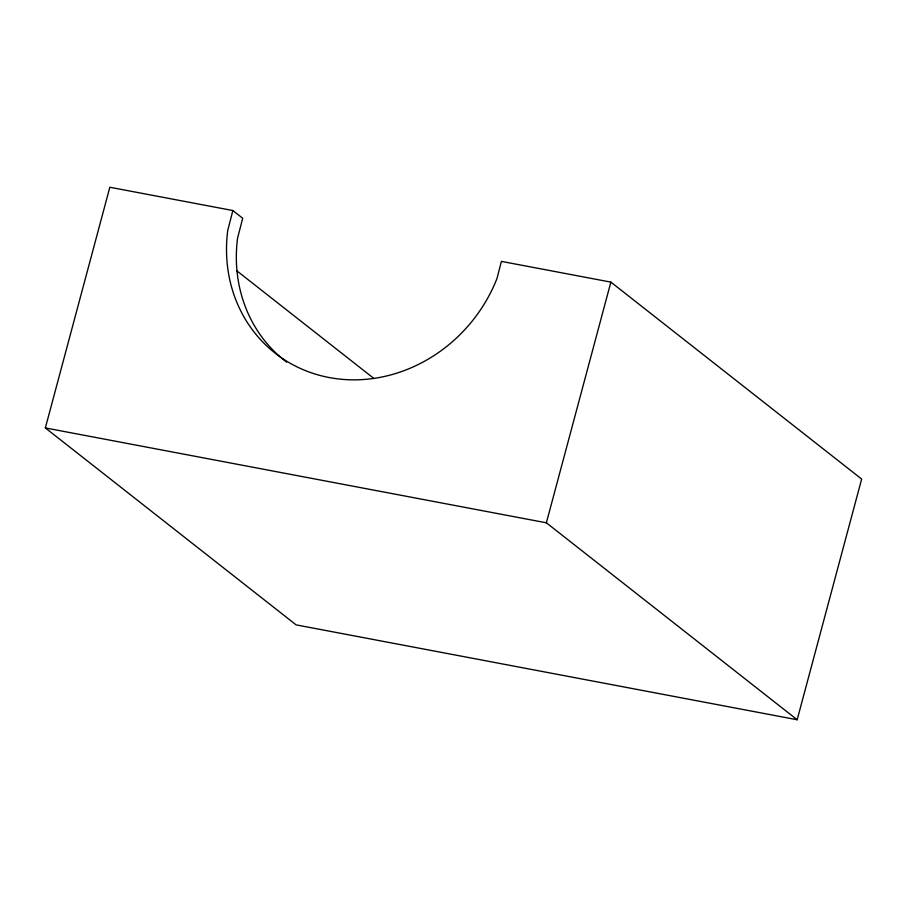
<?xml version="1.0" encoding="UTF-8"?>
<svg xmlns="http://www.w3.org/2000/svg" width="907" height="907" viewBox="0 0 907 907"><rect width="100%" height="100%" fill="white"/><g stroke="black" fill="none" stroke-linecap="round" stroke-linejoin="round"><path stroke-width="1.36" d="M232.861 210.537L227.725 230.514A148.975 135.222 -51.9 0 0 330.59 377.8A148.975 135.222 -51.9 0 0 497.002 278.449L501.39 261.386L610.876 282.122L861.65 479.066L797.162 719.75L296.124 624.878L45.35 427.934L109.838 187.25L232.861 210.537L242.702 218.27L237.555 238.235A148.975 135.222 -51.9 0 0 286.68 362.188M797.162 719.75L546.377 522.806L610.876 282.122M45.35 427.934L546.377 522.806M236.761 270.774L373.423 378.106"/></g></svg>
